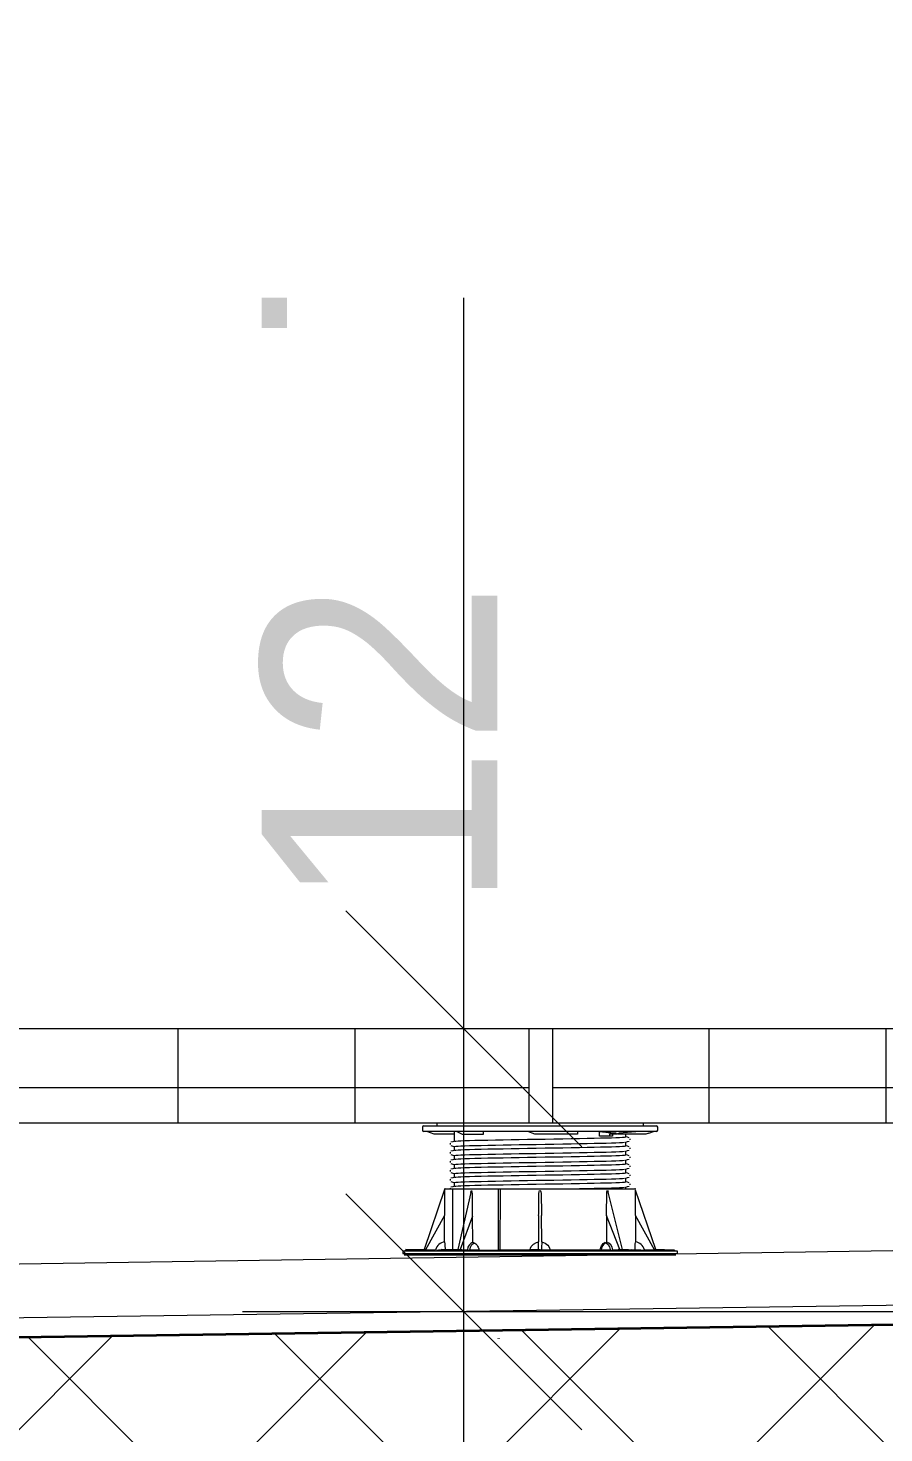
# Model space of a CAD drawing. Header units: metres. Extents: x -0.64 to 0.89, y -0.01 to 0.61.
# Drawn here: x 0.36994 to 0.37719, y 0.26042 to 0.27233 of the extents above; entities that cross this region are included whole.
import ezdxf
from ezdxf.xclip import XClip

# ---------------------------------------------------------------- set-up
doc = ezdxf.new("R2010")
doc.units = ezdxf.units.M
doc.header["$MEASUREMENT"] = 0
doc.header["$XCLIPFRAME"] = 0
doc.linetypes.add('Strich 2', pattern=[0.0028222222222216, 0.0014111111111108, -0.0014111111111108])
for name, color, linetype in [('010 Aussenwände', 7, 'Continuous'), ('011_Stift 1.Grau', 7, 'Continuous'), ('015 Innenwände', 7, 'Continuous'), ('030 Bodenaufbauten', 7, 'Continuous'), ('030 Bodenaufbauten Bauteilschraffuren', 7, 'Continuous'), ('051 Brüstung Bauteilschraffuren', 7, 'Continuous'), ('120 Bemassungen Detail', 7, 'Continuous')]:
    doc.layers.add(name, color=color, linetype=linetype)
doc.styles.add('ERSTELLTER_STIL_5', font='Arial.ttf', dxfattribs={"width": 0.9})
doc.linetypes.add('Bitumen - 2-Lag Details', pattern='A,0,[7,51.6.4.1 Schutzraum1.Shx,S=2.380952380952381e-05,R=0,X=0,Y=0],-0.003,0', length=0.003)
doc.linetypes.add('Konstruktion individuell', pattern='A,0,[2,51.6.4.1 Schutzraum1.Shx,S=3.174603174603174e-05,R=0,X=0,Y=0.0003],-0.004,0', length=0.004)
pattern_1 = [(0, (-2.970789108152893, 0.2078478095782649), (0, 0.0015), []), (90.0000000000002, (-2.970789108152893, 0.2078478095782649), (-0.0015, 0), [])]

# ---------------------------------------------------------------- blocks, each defined once
blk = doc.blocks.new('Zeichnung_3_2', base_point=(-2.970789108152893, 0.2078478095782649))
at = {"layer": '030 Bodenaufbauten Bauteilschraffuren', "linetype": 'Continuous', "lineweight": 0, "true_color": 0x000000}
h = blk.add_hatch(dxfattribs=at)
h.set_pattern_fill('Kunststein__Betonwerkste_24', color=18, style=0, pattern_type=2)
h.set_pattern_definition(pattern_1)
h.paths.add_polyline_path([(0.3741839712702362, 0.2638478093433619), (0.3169585440819258, 0.2638478093433619), (0.3169585440819258, 0.263047810582983), (0.3741839712702362, 0.2630478095782649)])
h = blk.add_hatch(dxfattribs=at)
h.set_pattern_fill('Kunststein__Betonwerkste_24', color=18, style=0, pattern_type=2)
h.set_pattern_definition(pattern_1)
h.paths.add_polyline_path([(0.3743839714445008, 0.2638478093633703), (0.3743839709885246, 0.2630478095782649), (0.3843839710381975, 0.2630478095782649), (0.3843839710381975, 0.2638478093633703)])
at = {"layer": '051 Brüstung Bauteilschraffuren', "linetype": 'Continuous', "lineweight": 0, "true_color": 0x000000}
h = blk.add_hatch(dxfattribs=at)
h.set_pattern_fill('Beton_0002', color=18, style=0, pattern_type=2)
h.set_pattern_definition([(44.99999999999999, (-2.970789108152893, 0.2078478095782649), (-0.001060660171779821, 0.001060660171779822), []), (135.0000000000002, (-2.970789108152893, 0.2078478095782649), (0.001060660171779818, 0.001060660171779824), [])])
h.paths.add_polyline_path([(0.312856633258405, 0.2536300772983503), (0.3165584478825528, 0.2536300804272983), (0.3165584478825528, 0.2570459217161276), (0.3843584308924832, 0.2570471420058643), (0.3843584308924832, 0.2614434829691732), (0.3507584507482304, 0.2609348098858575), (0.3165584510115008, 0.2614478103043164), (0.3165584510115008, 0.2700425831382801), (0.312856633258405, 0.2700425831382801)])
at = {"layer": '010 Aussenwände', "color": 7, "linetype": 'Strich 2', "lineweight": 13, "ltscale": 1000}
blk.add_line((0.3731150817640021, 0.2619641618261291), (0.3731150817640021, 0.2619418712002723), dxfattribs=at)
at = {"layer": '011_Stift 1.Grau', "color": 7, "linetype": 'Continuous', "lineweight": 20, "ltscale": 1000}
for p, q in [((0.3741839710917424, 0.2638478104505227), (0.3741839710917424, 0.2630478104017874)), ((0.3743839703216892, 0.2638478104505227), (0.3743839703216892, 0.2630478104017874))]:
    blk.add_line(p, q, dxfattribs=at)
at = {"layer": '011_Stift 1.Grau', "color": 7, "linetype": 'Konstruktion individuell', "lineweight": 13, "ltscale": 1000}
blk.add_line((0.3805630888823884, 0.2620142688000864), (0.3499499587345068, 0.2615520887557383), dxfattribs=at)
at = {"layer": '011_Stift 1.Grau', "color": 7, "linetype": 'Continuous', "lineweight": 13, "ltscale": 1000, "flags": 128}
for points in [[(0.3733817556171326, 0.2629539631043735), (0.3733203167884076, 0.2629774247208438)], [(0.3735528311642899, 0.2628945762710808), (0.3735382627367159, 0.2628901991515464), (0.3735236934150716, 0.2628858220255932)], [(0.3735520449697449, 0.2628498919950764), (0.3735658150769225, 0.2628522448778501), (0.3735839097897897, 0.2628533776946554), (0.3736087333361993, 0.2628545245461649), (0.3736409437979935, 0.2628557444473916), (0.373680411162542, 0.2628570213456675), (0.3737267580113715, 0.2628583363235888), (0.3737793647076333, 0.2628596684606717), (0.3738373948305243, 0.2628609959105116), (0.3738998389660702, 0.262862297081051), (0.3739655720952273, 0.2628635517863521), (0.3740334178737661, 0.2628647422435006), (0.3741022337272115, 0.2628658548627281), (0.374173126066784, 0.2628669845810146), (0.3742466006006389, 0.2628681903079785), (0.3743216038539336, 0.2628694566785404), (0.3743969625278627, 0.2628707653164137), (0.3744714399750584, 0.2628720956396755), (0.3745438014853053, 0.2628734259003943), (0.3746128816015317, 0.2628747343540903), (0.3746776458199355, 0.2628760004286292), (0.3747372400245834, 0.2628772057629085), (0.3747910228043057, 0.2628783350104576), (0.3748395376417051, 0.2628794480068786), (0.3748834529190508, 0.2628806388748579), (0.3749217891271397, 0.2628818938980596), (0.3749536665479813, 0.2628831952772442), (0.3749783760911933, 0.2628845228156513), (0.3749954263723594, 0.2628858549164011)], [(0.3735537547010077, 0.2628945714075949), (0.3735658150768906, 0.2628962354088146), (0.3735839097897582, 0.2628973682256199), (0.3736087333361664, 0.2628985150771317), (0.373640943797962, 0.2628997349783583), (0.3736804111625105, 0.262901011876632), (0.3737267580113399, 0.2629023268545533), (0.3737793647076018, 0.2629036589916362), (0.3738373948304914, 0.2629049864414715), (0.3738998389660368, 0.2629062876120155), (0.3739655720951958, 0.2629075423173257), (0.3740334178737341, 0.2629087327744833), (0.37410223372718, 0.262909845393704), (0.3741731260667511, 0.2629109751119654), (0.3742466006006069, 0.2629121808389521), (0.3743216038539017, 0.262913447209489), (0.3743969625278307, 0.2629147558474305), (0.3744714399750264, 0.2629160861706058), (0.3745438014852724, 0.2629174164313155), (0.3746128816014984, 0.2629187248850797), (0.3746776458199021, 0.2629199909596073), (0.3747372400245514, 0.2629211962939026), (0.3747910228042741, 0.2629223255416744), (0.3748395376416718, 0.2629234385378272), (0.3748834529190188, 0.2629246294058997), (0.3749217891271077, 0.2629258844289513), (0.3749536665479494, 0.2629271858083156), (0.3749783760911614, 0.262928513346866), (0.3749954263723274, 0.2629298454474815), (0.3750054118173938, 0.2629320060194692)], [(0.3742333783997802, 0.2629539631049975), (0.3741741676858092, 0.2629774247214695)], [(0.3749235538436602, 0.262963649981693), (0.3748796755863855, 0.2629648476495816), (0.3748575882005061, 0.2629660259331345), (0.3748354386581587, 0.2629675895712591), (0.374747698544192, 0.2629774247218897)], [(0.3751241511335994, 0.2629774247221656), (0.3749482958434651, 0.2629636499817112)], [(0.3750050941805494, 0.2628873115829131), (0.3750196645545878, 0.2628916896729375), (0.3750342358133825, 0.2628960677585304)], [(0.3750343368991143, 0.262923921101948), (0.3750197682852687, 0.2629282980239733), (0.3750062817099313, 0.2629323500857743)], [(0.3735236289116894, 0.2628579665499426), (0.3735382006640924, 0.262853588307979), (0.3735516614883618, 0.2628495436206885)], [(0.3735236289117463, 0.2627817163077059), (0.3735382006641479, 0.2627773380657423), (0.3735516614884173, 0.2627732933784517)], [(0.3735528311643455, 0.2628183260288441), (0.3735382627367714, 0.2628139489093096), (0.3735236934151276, 0.2628095717833565)], [(0.3735520449698009, 0.2627736417528396), (0.3735658150769785, 0.2627759946356134), (0.3735839097898466, 0.2627771274524188), (0.3736087333362552, 0.2627782743039282), (0.3736409437980495, 0.2627794942051549), (0.373680411162598, 0.2627807711034307), (0.3737267580114274, 0.2627820860813521), (0.3737793647076901, 0.262783418218435), (0.3738373948305802, 0.2627847456682749), (0.3738998389661257, 0.2627860468388143), (0.3739655720952832, 0.2627873015441153), (0.3740334178738216, 0.2627884920012639), (0.3741022337272684, 0.2627896046204914), (0.3741731260668395, 0.2627907343387779), (0.3742466006006944, 0.2627919400657417), (0.3743216038539892, 0.2627932064363037), (0.3743969625279182, 0.2627945150741769), (0.3744714399751152, 0.2627958453974387), (0.3745438014853613, 0.2627971756581575), (0.3746128816015872, 0.2627984841118535), (0.374677645819991, 0.2627997501863925), (0.3747372400246394, 0.2628009555206718), (0.3747910228043616, 0.2628020847682209), (0.3748395376417606, 0.2628031977646419), (0.3748834529191063, 0.2628043886326212), (0.3749217891271956, 0.2628056436558229), (0.3749536665480369, 0.2628069450350075), (0.3749783760912493, 0.2628082725734146), (0.3749954263724162, 0.2628096046741644)], [(0.3735537547010637, 0.2628183211653582), (0.3735658150769465, 0.2628199851665779), (0.3735839097898137, 0.2628211179833833), (0.3736087333362224, 0.262822264834895), (0.3736409437980175, 0.2628234847361217), (0.373680411162566, 0.2628247616343952), (0.3737267580113954, 0.2628260766123166), (0.3737793647076573, 0.2628274087493995), (0.3738373948305473, 0.2628287361992348), (0.3738998389660928, 0.2628300373697788), (0.3739655720952513, 0.2628312920750889), (0.3740334178737901, 0.2628324825322466), (0.3741022337272355, 0.2628335951514673), (0.3741731260668066, 0.2628347248697288), (0.3742466006006628, 0.2628359305967153), (0.3743216038539576, 0.2628371969672523), (0.3743969625278867, 0.2628385056051938), (0.3744714399750824, 0.2628398359283691), (0.374543801485328, 0.2628411661890788), (0.3746128816015544, 0.262842474642843), (0.374677645819959, 0.2628437407173706), (0.3747372400246074, 0.2628449460516659), (0.3747910228043296, 0.2628460752994378), (0.3748395376417277, 0.2628471882955905), (0.3748834529190748, 0.262848379163663), (0.3749217891271637, 0.2628496341867146), (0.3749536665480053, 0.2628509355660789), (0.3749783760912173, 0.2628522631046292), (0.3749954263723829, 0.2628535952052449), (0.3750054118174493, 0.2628557557772325)], [(0.3735537547011192, 0.2627420709231215), (0.373565815077002, 0.2627437349243412), (0.3735839097898692, 0.2627448677411465), (0.3736087333362792, 0.2627460145926583), (0.373640943798073, 0.2627472344938849), (0.3736804111626215, 0.2627485113921585), (0.3737267580114509, 0.2627498263700799), (0.3737793647077128, 0.2627511585071627), (0.3738373948306029, 0.2627524859569981), (0.3738998389661496, 0.262753787127542), (0.3739655720953072, 0.2627550418328522), (0.3740334178738456, 0.2627562322900099), (0.3741022337272915, 0.2627573449092305), (0.3741731260668635, 0.262758474627492), (0.3742466006007183, 0.2627596803544786), (0.3743216038540131, 0.2627609467250155), (0.3743969625279422, 0.2627622553629571), (0.3744714399751379, 0.2627635856861324), (0.3745438014853839, 0.2627649159468421), (0.3746128816016112, 0.2627662244006063), (0.3746776458200149, 0.2627674904751339), (0.3747372400246629, 0.2627686958094291), (0.3747910228043851, 0.262769825057201), (0.3748395376417846, 0.2627709380533537), (0.3748834529191303, 0.2627721289214263), (0.3749217891272192, 0.2627733839444779), (0.3749536665480608, 0.2627746853238422), (0.3749783760912728, 0.2627760128623925), (0.3749954263724389, 0.2627773449630081), (0.3750054118175048, 0.2627795055349957)], [(0.3750050941806049, 0.2628110613406764), (0.3750196645546433, 0.2628154394307008), (0.375034235813438, 0.2628198175162936)], [(0.3750343353159216, 0.2628476713319891), (0.3750197662271013, 0.2628520483975805), (0.3750062817099868, 0.2628560998435376)], [(0.3750343368992257, 0.2627714206174745), (0.3750197682853802, 0.2627757975394999), (0.3750062817100428, 0.2627798496013009)], [(0.3735236288981607, 0.2627054660613701), (0.3735382006505636, 0.2627010878194064), (0.3735516614748318, 0.2626970431321158)], [(0.3735528311644014, 0.2627420757866074), (0.3735382627368269, 0.262737698667073), (0.3735236934151831, 0.2627333215411198)], [(0.3735528311508158, 0.2626658255402715), (0.3735382627232413, 0.2626614484207371), (0.3735236934015975, 0.2626570712947839)], [(0.3735520449562153, 0.2626973915065037), (0.3735658150633929, 0.2626997443892776), (0.373583909776261, 0.2627008772060829), (0.3736087333226696, 0.2627020240575924), (0.3736409437844639, 0.262703243958819), (0.3736804111490124, 0.2627045208570949), (0.3737267579978418, 0.2627058358350163), (0.3737793646941046, 0.2627071679720991), (0.3738373948169946, 0.262708495421939), (0.3738998389525401, 0.2627097965924784), (0.3739655720816977, 0.2627110512977795), (0.374033417860236, 0.262712241754928), (0.3741022337136828, 0.2627133543741555), (0.3741731260532539, 0.262714484092442), (0.3742466005871088, 0.2627156898194059), (0.3743216038404036, 0.2627169561899678), (0.3743969625143326, 0.2627182648278411), (0.3744714399615297, 0.2627195951511029), (0.3745438014717757, 0.2627209254118217), (0.3746128815880017, 0.2627222338655176), (0.3746776458064054, 0.2627234999400566), (0.3747372400110538, 0.2627247052743359), (0.3747910227907769, 0.262725834521885), (0.374839537628175, 0.262726947518306), (0.3748834529055207, 0.2627281383862853), (0.3749217891136101, 0.262729393409487), (0.3749536665344513, 0.2627306947886717), (0.3749783760776646, 0.2627320223270788), (0.3749954263588307, 0.2627333544278285)], [(0.3735520449562708, 0.2626211412642671), (0.3735658150634484, 0.2626234941470408), (0.3735839097763169, 0.2626246269638462), (0.3736087333227252, 0.2626257738153557), (0.3736409437845194, 0.2626269937165823), (0.3736804111490679, 0.2626282706148582), (0.3737267579978973, 0.2626295855927795), (0.3737793646941605, 0.2626309177298624), (0.3738373948170501, 0.2626322451797023), (0.373899838952596, 0.2626335463502417), (0.3739655720817532, 0.2626348010555428), (0.374033417860292, 0.2626359915126913), (0.3741022337137387, 0.2626371041319188), (0.3741731260533099, 0.2626382338502053), (0.3742466005871647, 0.2626394395771692), (0.3743216038404595, 0.2626407059477311), (0.3743969625143886, 0.2626420145856044), (0.3744714399615852, 0.2626433449088661), (0.3745438014718312, 0.262644675169585), (0.3746128815880572, 0.262645983623281), (0.3746776458064609, 0.2626472496978199), (0.3747372400111093, 0.2626484550320992), (0.3747910227908329, 0.2626495842796483), (0.3748395376282305, 0.2626506972760693), (0.3748834529055767, 0.2626518881440486), (0.3749217891136656, 0.2626531431672503), (0.3749536665345072, 0.2626544445464349), (0.3749783760777206, 0.262655772084842), (0.3749954263588862, 0.2626571041855918)], [(0.3735537546875336, 0.2626658206767856), (0.3735658150634165, 0.2626674846780053), (0.3735839097762836, 0.2626686174948107), (0.3736087333226936, 0.2626697643463224), (0.3736409437844874, 0.2626709842475491), (0.3736804111490359, 0.2626722611458226), (0.3737267579978654, 0.262673576123744), (0.3737793646941272, 0.2626749082608269), (0.3738373948170186, 0.2626762357106622), (0.3738998389525641, 0.2626775368812062), (0.3739655720817217, 0.2626787915865164), (0.37403341786026, 0.262679982043674), (0.3741022337137059, 0.2626810946628947), (0.3741731260532779, 0.2626822243811562), (0.3742466005871328, 0.2626834301081428), (0.3743216038404276, 0.2626846964786797), (0.3743969625143566, 0.2626860051166212), (0.3744714399615523, 0.2626873354397966), (0.3745438014717992, 0.2626886657005063), (0.3746128815880256, 0.2626899741542704), (0.3746776458064294, 0.262691240228798), (0.3747372400110773, 0.2626924455630933), (0.3747910227907996, 0.2626935748108652), (0.374839537628199, 0.2626946878070179), (0.3748834529055447, 0.2626958786750904), (0.3749217891136336, 0.262697133698142), (0.3749536665344753, 0.2626984350775063), (0.3749783760776872, 0.2626997626160567), (0.3749954263588542, 0.2627010947166722), (0.3750054118039192, 0.2627032552886599)], [(0.3750050941806609, 0.2627348110984397), (0.3750196645546993, 0.2627391891884641), (0.3750342358134939, 0.2627435672740569)], [(0.3750050941670753, 0.2626585608521038), (0.3750196645411137, 0.2626629389421282), (0.3750342357999084, 0.2626673170277211)], [(0.3750343353023915, 0.2626951708434165), (0.3750197662135717, 0.2626995479090079), (0.3750062816964572, 0.262703599354965)], [(0.3735236288982167, 0.2626292158191333), (0.3735382006506192, 0.2626248375771697), (0.3735516614748877, 0.2626207928898792)], [(0.3735236288846311, 0.2625529655727975), (0.3735382006370336, 0.2625485873308338), (0.3735516614613021, 0.2625445426435433)], [(0.3735528311508713, 0.2625895752980348), (0.3735382627232973, 0.2625851981785003), (0.3735236934016535, 0.2625808210525472)], [(0.3735528311372871, 0.2625133250516989), (0.3735382627097117, 0.2625089479321645), (0.3735236933880679, 0.2625045708062114)], [(0.3735520449426852, 0.2625448910179312), (0.3735658150498642, 0.262547243900705), (0.3735839097627314, 0.2625483767175103), (0.3736087333091396, 0.2625495235690198), (0.3736409437709338, 0.2625507434702464), (0.3736804111354823, 0.2625520203685223), (0.3737267579843131, 0.2625533353464437), (0.3737793646805749, 0.2625546674835265), (0.3738373948034646, 0.2625559949333665), (0.3738998389390105, 0.2625572961039058), (0.3739655720681676, 0.2625585508092069), (0.3740334178467064, 0.2625597412663555), (0.3741022337001532, 0.2625608538855829), (0.3741731260397243, 0.2625619836038695), (0.3742466005735792, 0.2625631893308333), (0.374321603826874, 0.2625644557013952), (0.3743969625008039, 0.2625657643392685), (0.3744714399479996, 0.2625670946625303), (0.3745438014582456, 0.2625684249232491), (0.3746128815744716, 0.2625697333769451), (0.3746776457928753, 0.262570999451484), (0.3747372399975237, 0.2625722047857634), (0.3747910227772473, 0.2625733340333124), (0.3748395376146449, 0.2625744470297334), (0.3748834528919911, 0.2625756378977127), (0.37492178910008, 0.2625768929209144), (0.3749536665209225, 0.2625781943000991), (0.374978376064135, 0.2625795218385062), (0.3749954263453006, 0.262580853939256)], [(0.3735537546875891, 0.2625895704345489), (0.3735658150634724, 0.2625912344357687), (0.3735839097763396, 0.262592367252574), (0.3736087333227491, 0.2625935141040857), (0.3736409437845434, 0.2625947340053124), (0.3736804111490919, 0.2625960109035859), (0.3737267579979213, 0.2625973258815074), (0.3737793646941832, 0.2625986580185902), (0.3738373948170741, 0.2625999854684256), (0.3738998389526196, 0.2626012866389695), (0.3739655720817772, 0.2626025413442796), (0.374033417860316, 0.2626037318014373), (0.3741022337137614, 0.262604844420658), (0.3741731260533339, 0.2626059741389195), (0.3742466005871883, 0.262607179865906), (0.3743216038404835, 0.262608446236443), (0.3743969625144126, 0.2626097548743845), (0.3744714399616083, 0.2626110851975598), (0.3745438014718552, 0.2626124154582695), (0.3746128815880811, 0.2626137239120337), (0.3746776458064849, 0.2626149899865613), (0.3747372400111333, 0.2626161953208566), (0.3747910227908555, 0.2626173245686285), (0.3748395376282545, 0.2626184375647811), (0.3748834529056002, 0.2626196284328537), (0.3749217891136896, 0.2626208834559053), (0.3749536665345308, 0.2626221848352696), (0.3749783760777432, 0.2626235123738199), (0.3749954263589101, 0.2626248444744356), (0.3750054118039752, 0.2626270050464232)], [(0.3735537546740035, 0.2625133201882131), (0.3735658150498868, 0.2625149841894328), (0.3735839097627549, 0.2625161170062381), (0.3736087333091636, 0.2625172638577498), (0.3736409437709578, 0.2625184837589765), (0.3736804111355063, 0.2625197606572501), (0.3737267579843357, 0.2625210756351715), (0.3737793646805985, 0.2625224077722543), (0.3738373948034885, 0.2625237352220897), (0.373899838939034, 0.2625250363926336), (0.3739655720681916, 0.2625262910979438), (0.3740334178467304, 0.2625274815551014), (0.3741022337001771, 0.2625285941743221), (0.3741731260397483, 0.2625297238925836), (0.3742466005736027, 0.2625309296195702), (0.3743216038268979, 0.2625321959901071), (0.374396962500827, 0.2625335046280486), (0.3744714399480236, 0.262534834951224), (0.3745438014582696, 0.2625361652119337), (0.3746128815744956, 0.2625374736656979), (0.3746776457928993, 0.2625387397402255), (0.3747372399975477, 0.2625399450745207), (0.3747910227772708, 0.2625410743222926), (0.3748395376146689, 0.2625421873184453), (0.3748834528920146, 0.2625433781865178), (0.374921789100104, 0.2625446332095694), (0.3749536665209452, 0.2625459345889337), (0.3749783760641585, 0.2625472621274841), (0.3749954263453246, 0.2625485942280997), (0.3750054117903896, 0.2625507548000873)], [(0.3750050941671308, 0.2625823106098671), (0.3750196645411692, 0.2625866886998915), (0.3750342357999639, 0.2625910667854843)], [(0.3750050941535452, 0.2625060603635312), (0.3750196645275836, 0.2625104384535557), (0.3750342357863796, 0.2625148165391485)], [(0.3750343368856957, 0.2626189201289019), (0.3750197682718515, 0.2626232970509274), (0.3750062816965127, 0.2626273491127283)], [(0.3750343352888628, 0.2625426703548439), (0.375019766200043, 0.2625470474204353), (0.3750062816829272, 0.2625510988663924)], [(0.3734695458552237, 0.2624798063475277), (0.3734695808543362, 0.2624661280290611), (0.3734696096694679, 0.2624502702391892), (0.373469630154605, 0.2622805267881487), (0.3734696365621168, 0.2622644134593854)], [(0.3736926470557744, 0.2624593587494375), (0.3736949767591846, 0.262474090792724)], [(0.3737066931844009, 0.26226007109859), (0.373706375463692, 0.2622772516974873), (0.3737054290762765, 0.2624480641305554), (0.3737035518838572, 0.2624650429020839), (0.3737006202573347, 0.2624772157700869)], [(0.3742670423824568, 0.2622644134599696), (0.3742674855895443, 0.2622805401200612), (0.3742688093288455, 0.2624503002204513), (0.3742714615492622, 0.2624662140858713), (0.3742756205378477, 0.2624775216083993)], [(0.3742791745765501, 0.262479806348121), (0.3742865018686747, 0.2624661280296597), (0.3742891373532475, 0.2624502702397874), (0.3742904638692837, 0.2622805267887502), (0.3742909063685911, 0.2622644134599871)], [(0.3745093612344661, 0.2624915366783445), (0.3745438014583016, 0.2624921746810124), (0.3746128815745275, 0.2624934831347084), (0.3746776457929313, 0.2624947492092473), (0.3747372399975806, 0.2624959545435266), (0.3747910227773028, 0.2624970837910757), (0.3748395376147009, 0.2624981967874968), (0.3748834528920479, 0.262499387655476), (0.3749217891001368, 0.2625006426786777), (0.3749536665209785, 0.2625019440578624), (0.3749783760641905, 0.2625032715962695), (0.3749954263453565, 0.2625046036970192)], [(0.374842825439595, 0.2622644134603916), (0.3748431433744832, 0.262280540120483), (0.3748440911295474, 0.2624503002208729), (0.3748459870042748, 0.2624662140862946), (0.3748489475855981, 0.2624775216087921)], [(0.3748515371559553, 0.2624798170116677), (0.3748572885664685, 0.2624615918650806)], [(0.3750883121982445, 0.2622644134605714), (0.375088318605731, 0.2622805401206627), (0.3750883335760449, 0.2624503002210519), (0.3750883625308523, 0.2624662140864722), (0.3750883904332674, 0.2624775216088744)], [(0.3734696780433868, 0.2620411357354687), (0.3734714006176345, 0.2620233258253537), (0.3734722034270139, 0.2620132017419214), (0.3734729761174234, 0.262001404995976), (0.3734736339105669, 0.261988278588574), (0.3734740213593937, 0.2619764896095221)], [(0.373708514264786, 0.2620391700534873), (0.373726602132439, 0.2620311500977518), (0.3737349866526318, 0.2620244302576777), (0.3737425597207804, 0.2620161507931351), (0.3737492193663745, 0.2620063709433131), (0.3737546716826365, 0.2619954600933798), (0.3737588385688562, 0.2619834973407), (0.3737615469946109, 0.2619708187313651)], [(0.374194008615846, 0.2619764896100337), (0.3741975410199179, 0.2619877613451498), (0.3742043271018476, 0.262001046051579), (0.374223774905329, 0.2620229483487647), (0.3742494639297971, 0.2620372592672404), (0.3742644994528952, 0.2620411357360489)], [(0.3742934492984777, 0.2620411357360701), (0.3743076086146782, 0.2620375644186557), (0.3743213514620507, 0.2620315062181686), (0.3743335245652251, 0.2620234646289945), (0.3743444779431644, 0.2620132017425605), (0.3743532791184547, 0.262001590660085), (0.3743601951292161, 0.2619882785892236), (0.3743641235316639, 0.2619758823903044)], [(0.3747874537026998, 0.2619739224066199), (0.3747947145914967, 0.2619980374469646), (0.3748003142057215, 0.2620088335689379), (0.3748069732086892, 0.2620183671684998), (0.3748146115159718, 0.2620265719205649), (0.3748229150669706, 0.2620331481894616), (0.3748317890809862, 0.2620380509791124)], [(0.3750839271499311, 0.2619764896106858), (0.3750843028175099, 0.2619879538749322), (0.3750849507199887, 0.2620010460522242), (0.3750865157609931, 0.2620229483493968), (0.3750878620157043, 0.2620372592678547)], [(0.3733084213370992, 0.2619679217123526), (0.3732978243390632, 0.2619676983278791), (0.3732845278466654, 0.2619674216899947), (0.373273360134156, 0.2619671923691033), (0.3732607272370321, 0.2619669361650459), (0.3732470786115689, 0.2619666630361395), (0.3732325623101169, 0.2619663765658228), (0.3732177110585, 0.2619660875993181), (0.373202758283409, 0.2619658006880872), (0.373188197548556, 0.2619655250297002), (0.3731743216338184, 0.2619652656303892), (0.3731615186399395, 0.2619650290396828), (0.3731504638037273, 0.2619648268077115), (0.3731403705953249, 0.2619646441741444)], [(0.3734394722907384, 0.2619703919954101), (0.3734181427872323, 0.2619700039661375), (0.3734002985815099, 0.2619696863961654)], [(0.373615830275484, 0.2619682060258077), (0.3736044235723641, 0.2619663775625309), (0.3735933857700404, 0.2619660463043844), (0.3735823963126714, 0.2619657718443412), (0.3735709677646484, 0.2619655245574959), (0.3735572547568555, 0.2619652662454792), (0.3735426681871141, 0.261965028558355), (0.3735283294050582, 0.2619648272088936), (0.3735138951158707, 0.2619646548044944), (0.3734997246424294, 0.2619645153072644)], [(0.3736643503709303, 0.2619676791633549), (0.3736768659027829, 0.2619676877195197)], [(0.3737602293687452, 0.2619707630240837), (0.3737376531130217, 0.2619703316061103), (0.3737254407080401, 0.2619701399667479), (0.3737130737780174, 0.2619699708309173), (0.3737006126819691, 0.2619698243123394), (0.3736884601982822, 0.2619697045770892), (0.3736767840674671, 0.2619696125573353), (0.3736657311125251, 0.2619695493088487)], [(0.3736826027753368, 0.2619676913797648), (0.3737019610228551, 0.2619677103370955), (0.3737212680103794, 0.2619677166945595)], [(0.3736830203803758, 0.261971210745943), (0.3736893121721541, 0.261997039750171), (0.3737009533504185, 0.2620181340682287), (0.3737168222861422, 0.262031818260849)], [(0.3737212680103794, 0.2619677166945595), (0.3737323221667275, 0.2619676985200645), (0.3737450117068901, 0.2619675204302974)], [(0.3739372937018564, 0.2619709337530469), (0.3739271084322175, 0.2619707661057969)], [(0.3742352608321795, 0.2619645153064187), (0.3742121041482873, 0.2619648263516752), (0.3741952917455311, 0.2619652562316665)], [(0.3742525800607046, 0.2619301529174597), (0.3742525134059385, 0.2619418837257105)], [(0.3743054353455797, 0.2619418837257561), (0.3743054030286945, 0.2619317498603803)], [(0.374370158064234, 0.2619664310608413), (0.3743458235553092, 0.2619648259715135), (0.374322687816862, 0.2619645153100661)], [(0.3748922176482679, 0.2619695493097315), (0.3748666625759145, 0.2619697303253542), (0.3748528733486824, 0.2619698740573825), (0.37483894790621, 0.2619700488904961), (0.3748251036843797, 0.2619702530815962), (0.3748118461957715, 0.2619704800925008), (0.3747993242377929, 0.2619707283750342), (0.3747879813435069, 0.2619709902545961)], [(0.3748364318078443, 0.2620330569414187), (0.3748201469248298, 0.2620216240655009), (0.374812060120536, 0.2620116265261376), (0.3748053480414972, 0.2620000173021281), (0.3748001869311945, 0.2619870941365674), (0.3747964017568668, 0.261970818732112)], [(0.3748274841634593, 0.2620353180602714), (0.3748398091467156, 0.2620324978609422), (0.3748553962083681, 0.2620200788333349), (0.37486723156742, 0.2620005377357283), (0.3748742845105486, 0.2619756509893487)], [(0.375058224015925, 0.2619645153093023), (0.3750450838180819, 0.2619646436715231), (0.3750301189637368, 0.2619648207698302), (0.3750152765783099, 0.2619650286459657), (0.3750011979332739, 0.2619652574686855), (0.374987912067267, 0.2619655058035961), (0.3749755430976478, 0.2619657719983867), (0.3749644656209821, 0.2619660489532259), (0.3749534789203284, 0.2619663790895332), (0.37494292762229, 0.2619668040001615)], [(0.3751654568417524, 0.2619695493099318), (0.3751542545678608, 0.2619697463706999), (0.375134638306736, 0.2619700970677453), (0.375122329901024, 0.261970320960057)], [(0.3754247136330791, 0.2619645153083589), (0.3754129402908122, 0.2619647276990759), (0.3754022934856454, 0.2619649215458539), (0.3753901849976358, 0.2619651441227409), (0.3753775658468332, 0.2619653785551591), (0.3753568063406822, 0.2619657699205025), (0.3753423399581188, 0.2619660470230867), (0.3753278510096099, 0.2619663283297782), (0.3753107805001155, 0.2619666648190221), (0.3753003759785161, 0.2619668727092533), (0.375284536165239, 0.261967193442105), (0.3752734158291084, 0.261967421796535), (0.3752601150433139, 0.2619676985245514), (0.3752495269021554, 0.2619679217243455)]]:
    blk.add_lwpolyline(points, dxfattribs=at)
at = {"layer": '011_Stift 1.Grau', "color": 7, "linetype": 'Bitumen - 2-Lag Details', "lineweight": 13, "ltscale": 1000, "flags": 128}
blk.add_lwpolyline([(0.3848544583203708, 0.2625295177259014), (0.3848544583203708, 0.2619117841491881), (0.3845198160890351, 0.2616073311475517), (0.3499499582403285, 0.2611125627344016), (0.3167034676283937, 0.2616112600935807), (0.3167234899460234, 0.2625460812688674)], dxfattribs=at)
at = {"layer": '015 Innenwände', "color": 7, "linetype": 'Continuous', "lineweight": 35, "ltscale": 1000}
blk.add_line((0.3499499587345068, 0.2609469376884713), (0.3843584308924832, 0.2614434829691732), dxfattribs=at)
at = {"layer": '030 Bodenaufbauten', "color": 7, "linetype": 'Continuous', "lineweight": 35, "ltscale": 1000}
blk.add_line((0.373926840653219, 0.2612215442390401), (0.3739268374862594, 0.2612206416554433), dxfattribs=at)
at = {"layer": '030 Bodenaufbauten', "color": 7, "linetype": 'Continuous', "lineweight": 20, "ltscale": 1000, "flags": 128}
for points in [[(0.3741839710381978, 0.2638478095782082), (0.3710447559241872, 0.2638478095781807), (0.3169585440819258, 0.2638478095782314)], [(0.3843839710381975, 0.2638478095782975), (0.3743839710381978, 0.26384780957821)], [(0.3741839710381978, 0.2630478095782649), (0.3710447559241872, 0.2630478095782649), (0.3169585440819258, 0.2630478095782429)], [(0.3843839710381975, 0.2630478095782649), (0.3743839710381978, 0.2630478095782649)], [(0.3843839710381975, 0.2630478095782649), (0.3743839710381978, 0.2630478095782649)]]:
    blk.add_lwpolyline(points, dxfattribs=at)
at = {"layer": '120 Bemassungen Detail', "color": 7, "linetype": 'Continuous', "lineweight": 13, "ltscale": 1000}
for p, q in [((0.3736320559464753, 0.2638478104505227), (0.3736320559464753, 0.2700425831382801)), ((0.372632056667793, 0.2648478097292051), (0.3746320552251576, 0.2628478080428924)), ((0.3816320564338299, 0.2638478104505227), (0.371757055734472, 0.2638478104505227)), ((0.3736320559464753, 0.2614478103043164), (0.3736320559464753, 0.2638478104505227)), ((0.3732818515657346, 0.2630126159942021), (0.3732818515657346, 0.2629891551417772)), ((0.3732935851208949, 0.2630243464204145), (0.37526435930354, 0.2630243464204145)), ((0.3752760897297523, 0.2629891551417772), (0.3752760897297523, 0.2630126159942021)), ((0.37526435930354, 0.2629774247155648), (0.3732935851208949, 0.2629774247155648)), ((0.373551660755464, 0.2629539638631401), (0.3733817557477926, 0.2629539638631401)), ((0.3735164690620469, 0.2628767792920176), (0.3735164690620549, 0.2628669908786888)), ((0.373551660755464, 0.2629774247155648), (0.373551660755464, 0.2628942259871072)), ((0.3749235542827197, 0.2629636510862805), (0.3749046241470608, 0.2629539638631401)), ((0.3750062805400229, 0.2629320049057757), (0.3750062805400229, 0.2629539638631401)), ((0.3750062805400229, 0.2628560997552059), (0.3750062805400229, 0.2628876677120094)), ((0.3750414741362444, 0.2629050945426339), (0.3750414741362378, 0.2629148712811112)), ((0.3752019180163981, 0.2629632787414634), (0.3752407858089856, 0.2629774247155648)), ((0.3735164690621029, 0.2628005290497809), (0.3735164690621109, 0.262790740636452)), ((0.373551660755464, 0.2628495446090562), (0.373551660755464, 0.2628179735233045)), ((0.373551660755464, 0.2627732921452535), (0.373551660755464, 0.2627417241884498)), ((0.3750062805400229, 0.2627798504203511), (0.3750062805400229, 0.2628114183771548)), ((0.3750414741363004, 0.2628288443003973), (0.3750414741362933, 0.2628386210388745)), ((0.3750414741363559, 0.2627525940581605), (0.3750414741363493, 0.2627623707966378)), ((0.3735164690621597, 0.2627242788075441), (0.3735164690621664, 0.2627144903942153)), ((0.3735164690485742, 0.2626480285612083), (0.3735164690485808, 0.2626382401478795)), ((0.373551660755464, 0.2626970428103989), (0.373551660755464, 0.2626654748535951)), ((0.3750062805400229, 0.2627035979565485), (0.3750062805400229, 0.2627351690423002)), ((0.3750062805400229, 0.2626273486216938), (0.3750062805400229, 0.2626589165784975)), ((0.3750414741227703, 0.2626763438118247), (0.3750414741227637, 0.2626861205503019)), ((0.3735164690486297, 0.2625717783189715), (0.3735164690486368, 0.2625619899056428)), ((0.373551660755464, 0.2626207934755441), (0.373551660755464, 0.2625892223897924)), ((0.373551660755464, 0.2625445441406895), (0.373551660755464, 0.2625129730549378)), ((0.3750062805400229, 0.2625510992868392), (0.3750062805400229, 0.2625826672436428)), ((0.3750414741228263, 0.262600093569588), (0.3750414741228192, 0.2626098703080653)), ((0.3750414741092416, 0.2625238433232521), (0.3750414741092336, 0.2625336200617294)), ((0.372632056667793, 0.2624478095829987), (0.3746320552251576, 0.2604478078966861)), ((0.3734754114206094, 0.2624915366318967), (0.3750825330038256, 0.2624915366318967)), ((0.3735164690350441, 0.2624955280726357), (0.3735164690350463, 0.2624915370209053)), ((0.3735367857364686, 0.2624856729832645), (0.3735367888654166, 0.2619764898814178)), ((0.3736923851936883, 0.2624593960776012), (0.373581348214494, 0.2619764898814178)), ((0.3749765179862399, 0.2619764898814178), (0.3748572894210696, 0.2624615925991272)), ((0.3750062805400229, 0.2624915366318967), (0.3750062805400229, 0.2625064179087881)), ((0.373706693873088, 0.2622600695714835), (0.3736015987662268, 0.2619764898814178)), ((0.3737085149208489, 0.2620391689686108), (0.373706693873088, 0.2622600695714835)), ((0.3748428242942677, 0.2622644125513669), (0.3748409969886108, 0.2620411370769298)), ((0.3749562486608188, 0.2619764898814178), (0.3748428242942677, 0.2622644125513669)), ((0.3754432569078863, 0.2619641712129733), (0.3731146906454967, 0.2619641712129733)), ((0.3733033586489505, 0.2619764896093811), (0.3733033523345854, 0.2619738042018007)), ((0.3733924911685275, 0.2619695498746588), (0.373308729229422, 0.2619679290795727)), ((0.3733932530517259, 0.2619712107457307), (0.3733916724948716, 0.2619712107457295)), ((0.3734396485714755, 0.2619706850154082), (0.3734430431491278, 0.2619703914949109)), ((0.373615434974472, 0.2619741525572298), (0.3736625788346327, 0.2619754229101352)), ((0.3736657296853118, 0.2619695498746588), (0.3736159637666913, 0.2619682075559485)), ((0.3736622409082441, 0.2619712113460696), (0.3736830202521962, 0.2619712113460696)), ((0.3737620856402894, 0.2619712113460696), (0.3736879327006234, 0.2619712113460696)), ((0.3743226867453232, 0.261964515397258), (0.3742352608080597, 0.261964515397258)), ((0.3743669551022326, 0.2619739210150747), (0.3747874544297026, 0.2619739210150747)), ((0.3743685315279826, 0.2619665350313027), (0.374370158064234, 0.2619664310608413)), ((0.3748700148527596, 0.2619712113460696), (0.3747871665664827, 0.2619712113460696)), ((0.3748749273011868, 0.2619712113460696), (0.3748957097740869, 0.2619712113460696)), ((0.3748953687187503, 0.2619754229101352), (0.374942515707859, 0.2619741525572298)), ((0.3751200459619106, 0.261964515397258), (0.3750582242064812, 0.261964515397258)), ((0.3751662762472909, 0.2619712107470298), (0.3751646956904362, 0.2619712107470287)), ((0.3752495280898172, 0.2619679228216766), (0.3751654563848555, 0.2619695498746588)), ((0.3752545964262008, 0.2619738042042809), (0.3752545901025179, 0.2619764896108108)), ((0.3816320564338299, 0.2614478103043164), (0.371757055734472, 0.2614478103043164)), ((0.3736320559464753, 0.2570470105900465), (0.3736320559464753, 0.2614478103043164))]:
    blk.add_line(p, q, dxfattribs=at)
at = {"layer": '120 Bemassungen Detail', "color": 7, "linetype": 'Continuous', "lineweight": 13, "ltscale": 1000, "flags": 128}
for points in [[(0.374264268851455, 0.2630478095710791), (0.3734030362540741, 0.263047809570448), (0.3734030362540914, 0.2630243479539328)], [(0.375154906944005, 0.2630243479552164), (0.3751549069439877, 0.2630478095717317), (0.374264268851455, 0.2630478095710791)], [(0.3735721930159652, 0.2629774247210284), (0.3736175626280365, 0.2629539631045463), (0.3737998565981746, 0.2629539631046799), (0.3737998565981564, 0.2629774247211952)], [(0.374595930524769, 0.2629774247217785), (0.3745959305247872, 0.2629539631052632), (0.3742333783997802, 0.2629539631049975)], [(0.374891834170243, 0.26295396310548), (0.3748918341702545, 0.2629375399739198), (0.3747836695375613, 0.2629375399738405), (0.3747836695375355, 0.2629735780352411)], [(0.3749482958434651, 0.2629636499817112), (0.374929365650436, 0.2629539631055075), (0.374867092170438, 0.2629539631054619), (0.3748670921704496, 0.2629375399739016)], [(0.3752018537881354, 0.2629634515431042), (0.3751759430064467, 0.2629539631056882), (0.3749371681964604, 0.2629539631055132)], [(0.3734695458272794, 0.2624856716167432), (0.3732975007696546, 0.2619764896093768)], [(0.3739267794890822, 0.2619736951762345), (0.373926776708136, 0.2624856716170783)], [(0.3741912662713371, 0.2619709902541543), (0.3739411713472149, 0.261970990253971), (0.3739423645334639, 0.2624856716170897)], [(0.3752604479818142, 0.2619764896108152), (0.3750883973716195, 0.2624798062138017)], [(0.3734696780433868, 0.2620411357354664), (0.3734696780432243, 0.2622644134593854), (0.3733087176839378, 0.2619737730309906), (0.3733938737409668, 0.2619754216615715)], [(0.3742670423824568, 0.2622644134599696), (0.3742644994528952, 0.2620411357360489)], [(0.3742934492984777, 0.2620411357360701), (0.3742909063685911, 0.2622644134599871)], [(0.3751640750198173, 0.261975421639822), (0.375249231067535, 0.2619737730324124), (0.3750883121982445, 0.2622644134605714), (0.375088312198407, 0.2620411357366548)], [(0.373114691657086, 0.2619418837248836), (0.3754432570944326, 0.2619418837265898), (0.3754432570944166, 0.26196417226228), (0.3754255472878554, 0.2619645153072431)], [(0.3754312240249353, 0.2619301529183233), (0.3734821289881012, 0.2619301529168951), (0.3731267191753562, 0.2619301529166376)], [(0.3733069719756514, 0.2619735678260016), (0.3731381532745903, 0.2619764896092601)], [(0.3731385379288819, 0.2619703684045619), (0.3733076120265268, 0.2619764784043186)], [(0.3734997246051766, 0.261964515305832), (0.3734379041297919, 0.2619645153057867)], [(0.3736154344128937, 0.2619732457733489), (0.3734394722907339, 0.2619764896094808)], [(0.3734430432515685, 0.2619764896094834), (0.3735026425039907, 0.2619703796098938)], [(0.3737602293687452, 0.2619707630240837), (0.3739255460082136, 0.2619707630242049)], [(0.3743669554414728, 0.2619719251123228), (0.3741909933099992, 0.2619764896100315)], [(0.3749526833287042, 0.2619679216814363), (0.3748922176482679, 0.2619695493097315)], [(0.3751184764607389, 0.2619703621644706), (0.3749425143385774, 0.2619764896105822)], [(0.3750553067410833, 0.2619764896106648), (0.375114905732735, 0.2619703796110752)], [(0.375419795476883, 0.2619703796112986), (0.37525072137923, 0.261976489610808)]]:
    blk.add_lwpolyline(points, dxfattribs=at)
at = {"layer": '120 Bemassungen Detail', "color": 7, "linetype": 'Continuous', "lineweight": 13, "ltscale": 1000}
for centre, radius, start, end in [((0.3732935837046059, 0.263012617145214), 1.173080863856147e-05, 90, 180), ((0.3732935837046227, 0.2629891555294622), 1.173080863802412e-05, 180, 270), ((0.3752643594935079, 0.2630126171466576), 1.173080863900556e-05, 0, 90), ((0.3752643594935252, 0.2629891555309067), 1.173080863843268e-05, 270, 0), ((0.3734754112269405, 0.2624856716212143), 5.865399660935491e-06, 89.99995392358895, 180.0000436752098), ((0.3750825319672964, 0.2624856716177341), 5.865404318687875e-06, 0, 90), ((0.3734781026193188, 0.2619548386205227), 8.670735566982124e-05, 95.57571319831824, 166.2677373317952), ((0.373740367664241, 0.2619677945802324), 7.816071416769431e-05, 114.0502198502728, 174.4000497531898), ((0.3731418776242426, 0.2619896897794731), 0.00112380000739252, 359.272534098025, 2.623835812990321), ((0.3754160961052757, 0.2619896890542508), 0.001123824992551759, 177.3761855478288, 180.7274115749628), ((0.3748220617551503, 0.2619701184005888), 7.349858914603456e-05, 4.137732346480858, 75.0698869683368), ((0.375079846143564, 0.2619548386301101), 8.670734619212424e-05, 13.73224288204083, 84.42429383196642), ((0.3731326725245632, 0.261970368404751), 5.865404318686947e-06, 271.1096978835374, 0), ((0.3732231955240062, 0.2619706604049049), 8.557878405624067e-05, 358.170119271494, 2.08439140489629), ((0.3753347587781541, 0.2619706603941667), 8.558433151315079e-05, 177.9157356159355, 181.8297538827028), ((0.3754256608812017, 0.2619703796114962), 5.865404318647717e-06, 180, 268.8903022053145)]:
    blk.add_arc(centre, radius, start, end, dxfattribs=at)
at = {"layer": '120 Bemassungen Detail', "color": 7, "linetype": 'Continuous', "lineweight": 13, "char_height": 0.002, "attachment_point": 7, "rotation": 90, "style": 'ERSTELLTER_STIL_5'}
for s, insert in [('\\A1;{\\pql;\\fArial|b0|i0|c0|p0;\\W0.900000;72}', (0.3739177701982943, 0.2696578147372497)), ('\\A1;{\\pql;\\fArial|b0|i0|c0|p0;\\W0.900000;12}', (0.3739177701982943, 0.2648478094687227))]:
    blk.add_mtext(s, dxfattribs=dict(at, insert=insert))

msp = doc.modelspace()

# ---------------------------------------------------------------- block references
at = {"layer": '011_Stift 1.Grau', "color": 7, "linetype": 'Continuous', "lineweight": 13, "ltscale": 1000}
ref = msp.add_blockref('Zeichnung_3_2', (-2.970789108152893, 0.2078478095782649), dxfattribs=at)
XClip(ref).set_block_clipping_path([(0.2175707065456308, 0.1288228011493161), (0.4275506549593633, 0.2700425829825148)])

doc.saveas('drawing.dxf')
